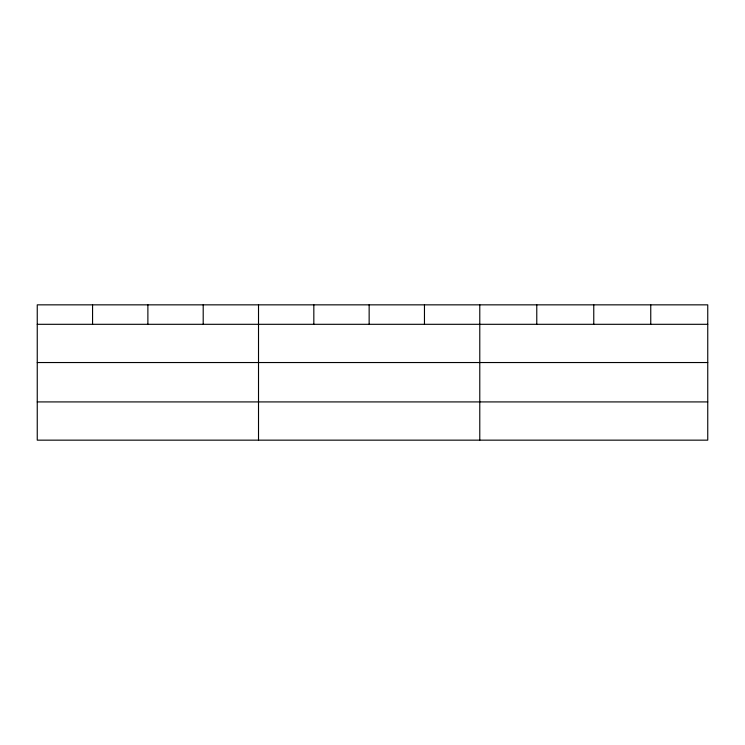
<?xml version="1.0" encoding="UTF-8"?>
<svg xmlns="http://www.w3.org/2000/svg" width="745" height="745" viewBox="0 0 745 745"><rect width="100%" height="100%" fill="white"/><g stroke="black" fill="none" stroke-linecap="round" stroke-linejoin="round"><path stroke-width="1.12" d="M707.75 362.536L707.75 304.845L37.25 304.845L37.25 440.155L707.75 440.155L707.75 362.536L37.25 362.536M37.25 324.308L707.75 324.308M37.25 401.918L707.75 401.918M650.757 304.845L650.757 324.308M593.765 304.845L593.765 324.308M536.773 304.845L536.773 324.308M479.78 304.845L479.78 440.155M424.464 304.845L424.464 324.308M369.147 304.845L369.147 324.308M313.831 304.845L313.831 324.308M258.515 304.845L258.515 440.155M203.199 304.845L203.199 324.308M147.883 304.845L147.883 324.308M92.566 304.845L92.566 324.308"/></g></svg>
